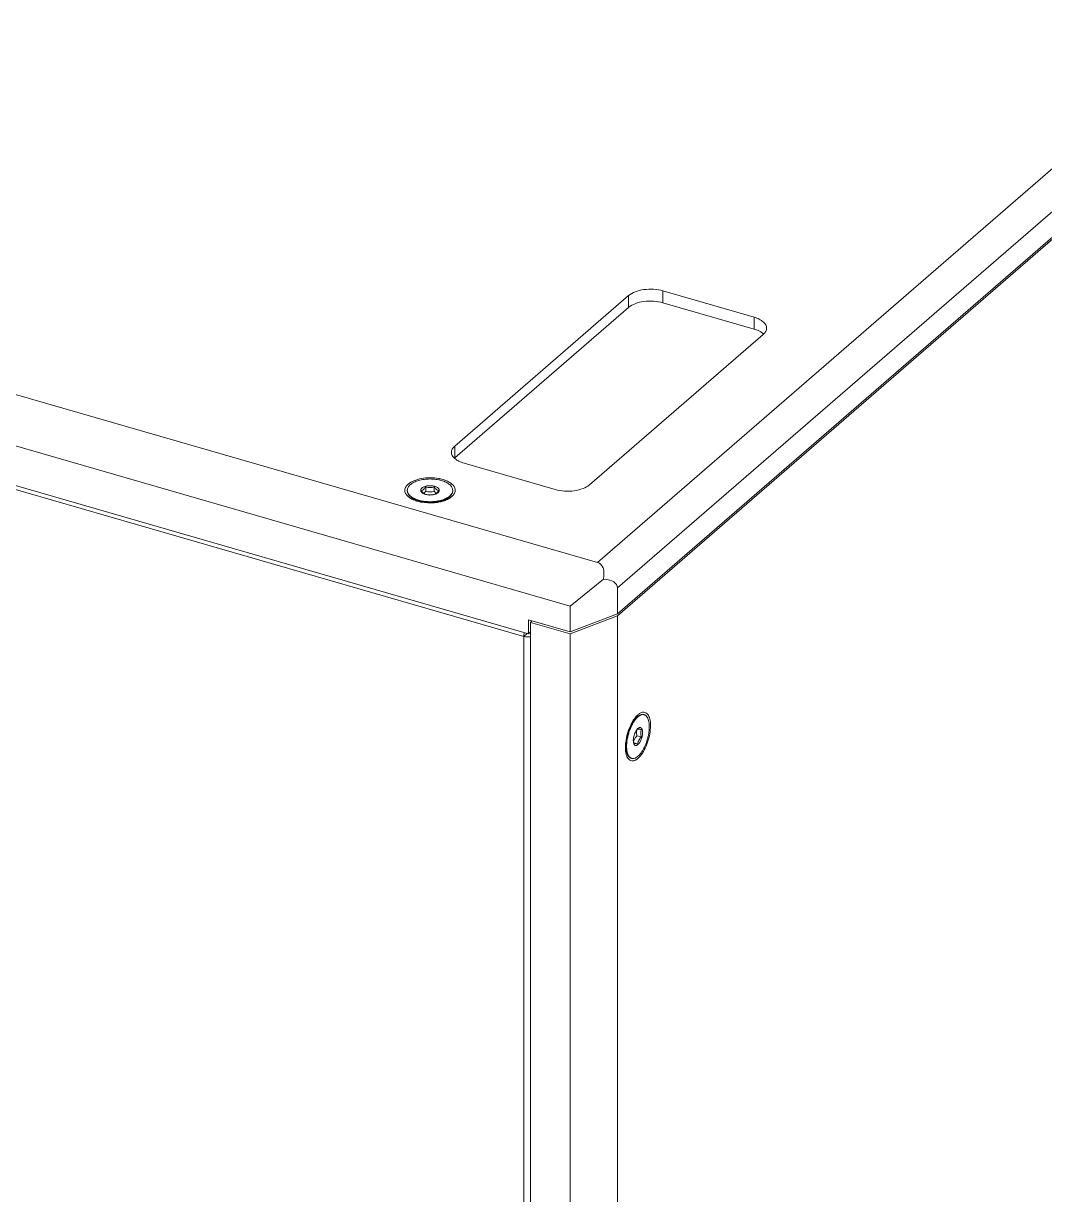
# Model space of a CAD drawing. Header units: millimetres. Extents: x 0 to 3564, y 0 to 2520.
# Drawn here: x 1654.2 to 1877.4, y 1890.2 to 2146.3 of the extents above; entities that cross this region are included whole.
import ezdxf

# ---------------------------------------------------------------- set-up
doc = ezdxf.new("R2010")
doc.units = ezdxf.units.MM
doc.layers.get('0').update_dxf_attribs({"lineweight": 13})

msp = doc.modelspace()

# ---------------------------------------------------------------- linework, layer by layer
for p, q in [((1779.7, 2028.41), (2094.7, 2301.2)), ((1784.03, 2022.83), (2099.03, 2295.62)), ((2099.03, 2289.99), (1784.03, 2017.2)), ((2099.03, 2289.56), (1784.03, 2016.76)), ((1779.7, 2028.41), (1385.66, 2142.16)), ((1379.66, 2132.63), (1773.7, 2018.88)), ((1388.75, 2121.34), (1764.61, 2012.84)), ((1763.58, 2012.25), (1393.78, 2119)), ((1794, 2085.19), (1794, 2087.79)), ((1794, 2087.79), (1813.92, 2082.04)), ((1748.49, 2053.87), (1786.49, 2086.78)), ((1786.49, 2084.18), (1786.49, 2086.78)), ((1794, 2085.19), (1813.92, 2079.44)), ((1786.49, 2084.18), (1748.49, 2051.27)), ((1813.92, 2079.44), (1813.92, 2082.04)), ((1815.93, 2078.28), (1777.93, 2045.37)), ((1748.49, 2051.27), (1748.49, 2053.87)), ((1770.42, 2044.37), (1750.5, 2050.12)), ((1742.13, 2044.91), (1742.13, 2043.97)), ((1744, 2044.91), (1744, 2043.97)), ((1739.95, 2041.95), (1739.01, 2042.62)), ((1746.18, 2041.95), (1747.12, 2042.62)), ((1747.83, 2042.8), (1747.55, 2042.59)), ((1773.7, 2018.88), (1781.01, 2024.73)), ((1784.03, 2022.83), (1784.03, 2017.2)), ((1773.7, 2018.88), (1773.7, 2013.25)), ((1764.61, 2012.84), (1764.61, 2015.88)), ((1773.7, 2013.25), (1764.61, 2015.88)), ((1765.42, 2015.64), (1765.04, 2015.31)), ((1765.04, 1825.65), (1765.04, 2015.31)), ((1765.04, 2015.31), (1773.7, 2012.81)), ((1773.7, 2013.25), (1784.03, 2017.2)), ((1773.7, 2012.81), (1784.03, 2016.76)), ((1784.03, 2016.76), (1784.03, 1827.1)), ((1764.35, 2012.92), (1763.58, 2012.25)), ((1764.61, 2012.84), (1765.04, 2013.22)), ((1773.7, 1823.15), (1773.7, 2012.81)), ((1763.58, 1600.01), (1763.58, 2012.25)), ((1787.83, 1994.29), (1788.62, 1994.85)), ((1788.4, 1994.68), (1788.62, 1994.85)), ((1789.91, 1995.12), (1789.78, 1995.15)), ((1789.27, 1990.26), (1788.32, 1990.53)), ((1788.53, 1992.1), (1788.44, 1992.01)), ((1785.85, 1987.34), (1786.2, 1986.49)), ((1788.45, 1988.74), (1787.61, 1988.99)), ((1787.16, 1985.57), (1787.03, 1985.61))]:
    msp.add_line(p, q)
for centre, radius, start, end in [((1739.35, 2044.18), 1.25, 180.0105, 185.9078), ((1746.78, 2044.18), 1.25, 354.0492, 359.996), ((1741.04, 2046.09), 4.28, 234.826, 239.5326), ((1742.13, 2048.28), 6.73, 247.2844, 250.808), ((1742.89, 2046.2), 3.02, 253.9012, 255.3331), ((1743.07, 2047.22), 4.06, 267.9886, 270.9745), ((1743.07, 2047.18), 4.02, 270.9701, 273.5151), ((1743.07, 2047.13), 3.97, 273.5146, 274.9839), ((1743.21, 2046.33), 3.15, 283.8414, 284.6791), ((1744.01, 2048.25), 6.7, 289.2014, 292.7385), ((1745.08, 2046.1), 4.29, 300.4703, 305.1499), ((1789.65, 1994.21), 0.941, 73.9237, 82.0258), ((1796.17, 1988.45), 10.23, 151.8384, 154.3989), ((1792.64, 1990.72), 6.02, 139.5658, 143.0445), ((1790.79, 1989.96), 3.14, 147.8011, 149.3992), ((1790.78, 1989.68), 3.27, 143.6375, 145.2029), ((1790.57, 1991.38), 2.37, 171.7871, 180.0186), ((1790.72, 1989.47), 3.2, 177.996, 179.9756), ((1790.21, 1989.71), 2.7, 182.7691, 185.1945), ((1790.31, 1989.72), 2.79, 185.1885, 185.7299), ((1787.42, 1986.48), 0.938, 245.8876, 253.8828)]:
    msp.add_arc(centre, radius, start, end)
for major_axis, ratio, start_param, end_param in [((6.51, 9.29), 0.379144, 5.627046, 6.412444), ((10.2, 4.58), 0.357758, -0.159411, 0.625987)]:
    msp.add_ellipse((1773.7, 2018.88), major_axis=major_axis, ratio=ratio, start_param=start_param, end_param=end_param)
for points, knots in [([(1786.49, 2086.78), (1786.9, 2087.14), (1787.99, 2087.7), (1789.87, 2088.14), (1791.94, 2088.2), (1793.34, 2087.98), (1794, 2087.79)], [0, 0, 0, 0, 0.208421, 0.462084, 0.736249, 1, 1, 1, 1]), ([(1794, 2085.19), (1793.34, 2085.38), (1791.94, 2085.6), (1789.87, 2085.54), (1787.99, 2085.11), (1786.9, 2084.54), (1786.49, 2084.18)], [0, 0, 0, 0, 0.263783, 0.53791, 0.791554, 1, 1, 1, 1]), ([(1813.92, 2082.04), (1814.31, 2081.92), (1815.02, 2081.66), (1815.91, 2081.11), (1816.51, 2080.44), (1816.67, 2079.9), (1816.67, 2079.66)], [0, 0, 0, 0, 0.316043, 0.586252, 0.809351, 1, 1, 1, 1]), ([(1815.25, 2078.9), (1815.16, 2078.95), (1814.73, 2079.17), (1814.27, 2079.34), (1813.92, 2079.44)], [0, 0, 0, 0, 0.23487, 1, 1, 1, 1]), ([(1816.67, 2079.66), (1816.67, 2079.41), (1816.51, 2078.87), (1816.15, 2078.47), (1815.93, 2078.28)], [0, 0, 0, 0, 0.460759, 1, 1, 1, 1]), ([(1816.02, 2078.35), (1815.97, 2078.4), (1815.73, 2078.61), (1815.47, 2078.78), (1815.25, 2078.9)], [0, 0, 0, 0, 0.233967, 1, 1, 1, 1]), ([(1747.75, 2052.5), (1747.75, 2052.74), (1747.9, 2053.28), (1748.27, 2053.68), (1748.49, 2053.87)], [0, 0, 0, 0, 0.460759, 1, 1, 1, 1]), ([(1750.5, 2050.12), (1750.11, 2050.23), (1749.4, 2050.49), (1748.5, 2051.05), (1747.9, 2051.71), (1747.75, 2052.25), (1747.75, 2052.5)], [0, 0, 0, 0, 0.316043, 0.586252, 0.809351, 1, 1, 1, 1]), ([(1745.55, 2046.33), (1745.36, 2046.38), (1744.96, 2046.48), (1744.35, 2046.58), (1743.71, 2046.65), (1743.07, 2046.67), (1742.42, 2046.65), (1741.79, 2046.58), (1741.17, 2046.48), (1740.59, 2046.34), (1740.05, 2046.16), (1739.56, 2045.95), (1739.13, 2045.71), (1738.77, 2045.44), (1738.48, 2045.15), (1738.26, 2044.84), (1738.13, 2044.51), (1738.1, 2044.29), (1738.1, 2044.18)], [0, 0, 0, 0, 0.070402, 0.143616, 0.218736, 0.294834, 0.370931, 0.446055, 0.519262, 0.589668, 0.656485, 0.719057, 0.776906, 0.829795, 0.877802, 0.92142, 0.961647, 1, 1, 1, 1]), ([(1738.3, 2045.55), (1738.66, 2045.86), (1739.6, 2046.38), (1741.23, 2046.83), (1743.07, 2046.98), (1744.33, 2046.87), (1744.95, 2046.76)], [0, 0, 0, 0, 0.206306, 0.454834, 0.727416, 1, 1, 1, 1]), ([(1744.95, 2046.76), (1745.01, 2046.75), (1745.25, 2046.71), (1745.48, 2046.65), (1745.66, 2046.6)], [0, 0, 0, 0, 0.25414, 1, 1, 1, 1]), ([(1748.03, 2044.18), (1748.03, 2044.29), (1748, 2044.51), (1747.87, 2044.84), (1747.65, 2045.15), (1747.36, 2045.44), (1747, 2045.71), (1746.57, 2045.95), (1746.08, 2046.16), (1745.73, 2046.28), (1745.55, 2046.33)], [0, 0, 0, 0, 0.093469, 0.191504, 0.297803, 0.414799, 0.543694, 0.684666, 0.837174, 1, 1, 1, 1]), ([(1745.66, 2046.6), (1746, 2046.51), (1746.65, 2046.29), (1747.69, 2045.75), (1748.32, 2045.12), (1748.48, 2044.66)], [0, 0, 0, 0, 0.306727, 0.577589, 1, 1, 1, 1]), ([(1737.65, 2043.7), (1737.6, 2043.85), (1737.54, 2044.18), (1737.6, 2044.5), (1737.65, 2044.66)], [0, 0, 0, 0, 0.499811, 1, 1, 1, 1]), ([(1737.65, 2044.66), (1737.68, 2044.74), (1737.83, 2045.08), (1738.09, 2045.37), (1738.3, 2045.55)], [0, 0, 0, 0, 0.229745, 1, 1, 1, 1]), ([(1738.3, 2042.8), (1738.23, 2042.87), (1737.96, 2043.13), (1737.74, 2043.45), (1737.65, 2043.7)], [0, 0, 0, 0, 0.27505, 1, 1, 1, 1]), ([(1738.27, 2043.41), (1738.22, 2043.51), (1738.13, 2043.72), (1738.1, 2043.94), (1738.1, 2044.05)], [0, 0, 0, 0, 0.511935, 1, 1, 1, 1]), ([(1738.11, 2044.05), (1738.12, 2043.96), (1738.15, 2043.78), (1738.23, 2043.62), (1738.27, 2043.53)], [0, 0, 0, 0, 0.48875, 1, 1, 1, 1]), ([(1738.27, 2043.53), (1738.38, 2043.33), (1738.62, 2043.05), (1739.02, 2042.73), (1739.25, 2042.59), (1739.38, 2042.52)], [0, 0, 0, 0, 0.45623, 0.716827, 1, 1, 1, 1]), ([(1739.01, 2042.62), (1738.93, 2042.67), (1738.78, 2042.79), (1738.51, 2043.04), (1738.35, 2043.26), (1738.27, 2043.41)], [0, 0, 0, 0, 0.27524, 0.533045, 1, 1, 1, 1]), ([(1741.31, 2044.69), (1741.28, 2044.66), (1741.22, 2044.6), (1741.14, 2044.51), (1741.09, 2044.41), (1741.05, 2044.31), (1741.03, 2044.21), (1741.04, 2044.11), (1741.06, 2044.01), (1741.1, 2043.91), (1741.17, 2043.82), (1741.28, 2043.69), (1741.46, 2043.55), (1741.74, 2043.4), (1741.94, 2043.33), (1742.05, 2043.3)], [0, 0, 0, 0, 0.062761, 0.121167, 0.1757, 0.227248, 0.276977, 0.32624, 0.376438, 0.428866, 0.484593, 0.544387, 0.677689, 0.830135, 1, 1, 1, 1]), ([(1741.19, 2044.1), (1741.27, 2044.13), (1741.44, 2044.21), (1741.59, 2044.32), (1741.66, 2044.38)], [0, 0, 0, 0, 0.467037, 1, 1, 1, 1]), ([(1741.19, 2044.1), (1741.26, 2044), (1741.41, 2043.81), (1741.64, 2043.57), (1741.88, 2043.4), (1742.05, 2043.32), (1742.13, 2043.29)], [0, 0, 0, 0, 0.296609, 0.564064, 0.796406, 1, 1, 1, 1]), ([(1744.08, 2045.06), (1743.96, 2045.09), (1743.71, 2045.15), (1743.33, 2045.19), (1742.93, 2045.2), (1742.54, 2045.17), (1742.17, 2045.1), (1741.84, 2044.99), (1741.55, 2044.86), (1741.38, 2044.75), (1741.31, 2044.69)], [0, 0, 0, 0, 0.128611, 0.263628, 0.401279, 0.537607, 0.668749, 0.791211, 0.902193, 1, 1, 1, 1]), ([(1741.66, 2044.38), (1741.74, 2044.45), (1741.91, 2044.63), (1742.05, 2044.81), (1742.13, 2044.91)], [0, 0, 0, 0, 0.47416, 1, 1, 1, 1]), ([(1741.74, 2043.51), (1741.81, 2043.57), (1741.94, 2043.72), (1742.07, 2043.88), (1742.13, 2043.97)], [0, 0, 0, 0, 0.480006, 1, 1, 1, 1]), ([(1744, 2044.91), (1743.85, 2044.87), (1743.54, 2044.81), (1743.07, 2044.78), (1742.59, 2044.81), (1742.28, 2044.87), (1742.13, 2044.91)], [0, 0, 0, 0, 0.249369, 0.5, 0.750631, 1, 1, 1, 1]), ([(1742.13, 2043.97), (1742.28, 2043.93), (1742.59, 2043.86), (1743.07, 2043.83), (1743.54, 2043.86), (1743.85, 2043.93), (1744, 2043.97)], [0, 0, 0, 0, 0.249369, 0.5, 0.750631, 1, 1, 1, 1]), ([(1744.94, 2044.1), (1744.86, 2044.13), (1744.69, 2044.21), (1744.46, 2044.38), (1744.22, 2044.63), (1744.08, 2044.81), (1744, 2044.91)], [0, 0, 0, 0, 0.203593, 0.435936, 0.703391, 1, 1, 1, 1]), ([(1744, 2043.97), (1744.07, 2043.88), (1744.19, 2043.72), (1744.32, 2043.57), (1744.39, 2043.51)], [0, 0, 0, 0, 0.520021, 1, 1, 1, 1]), ([(1744.47, 2043.57), (1744.4, 2043.51), (1744.25, 2043.4), (1744.08, 2043.32), (1744, 2043.29)], [0, 0, 0, 0, 0.532969, 1, 1, 1, 1]), ([(1744.01, 2043.28), (1744.09, 2043.3), (1744.25, 2043.35), (1744.47, 2043.44), (1744.66, 2043.54), (1744.77, 2043.63), (1744.82, 2043.67)], [0, 0, 0, 0, 0.279516, 0.540776, 0.781432, 1, 1, 1, 1]), ([(1744.82, 2043.67), (1744.86, 2043.7), (1744.91, 2043.76), (1744.99, 2043.85), (1745.04, 2043.94), (1745.08, 2044.04), (1745.1, 2044.14), (1745.09, 2044.25), (1745.07, 2044.35), (1745.03, 2044.44), (1744.97, 2044.54), (1744.86, 2044.67), (1744.67, 2044.81), (1744.4, 2044.95), (1744.19, 2045.03), (1744.08, 2045.06)], [0, 0, 0, 0, 0.062761, 0.121167, 0.1757, 0.227248, 0.276977, 0.32624, 0.376438, 0.428866, 0.484593, 0.544387, 0.677689, 0.830135, 1, 1, 1, 1]), ([(1744.94, 2044.1), (1744.87, 2044), (1744.72, 2043.81), (1744.56, 2043.64), (1744.47, 2043.57)], [0, 0, 0, 0, 0.52584, 1, 1, 1, 1]), ([(1747.92, 2043.53), (1747.89, 2043.45), (1747.8, 2043.28), (1747.61, 2043.04), (1747.39, 2042.82), (1747.21, 2042.68), (1747.12, 2042.62)], [0, 0, 0, 0, 0.223626, 0.463201, 0.721485, 1, 1, 1, 1]), ([(1747.7, 2043.29), (1747.79, 2043.4), (1747.9, 2043.59), (1747.99, 2043.85), (1748.02, 2043.98), (1748.02, 2044.05)], [0, 0, 0, 0, 0.520142, 0.763527, 1, 1, 1, 1]), ([(1748.48, 2043.7), (1748.45, 2043.62), (1748.3, 2043.28), (1748.05, 2042.99), (1747.83, 2042.8)], [0, 0, 0, 0, 0.229745, 1, 1, 1, 1]), ([(1748.03, 2044.05), (1748.03, 2043.96), (1748.01, 2043.78), (1747.96, 2043.61), (1747.92, 2043.53)], [0, 0, 0, 0, 0.492161, 1, 1, 1, 1]), ([(1748.48, 2044.66), (1748.54, 2044.5), (1748.6, 2044.18), (1748.54, 2043.85), (1748.48, 2043.7)], [0, 0, 0, 0, 0.499811, 1, 1, 1, 1]), ([(1777.93, 2045.37), (1777.52, 2045.02), (1776.43, 2044.45), (1774.55, 2044.02), (1772.47, 2043.95), (1771.08, 2044.17), (1770.42, 2044.37)], [0, 0, 0, 0, 0.208421, 0.462084, 0.736249, 1, 1, 1, 1]), ([(1739.53, 2042.07), (1739.47, 2042.1), (1739.25, 2042.19), (1739.03, 2042.31), (1738.87, 2042.4)], [0, 0, 0, 0, 0.259491, 1, 1, 1, 1]), ([(1740.58, 2041.9), (1740.43, 2041.94), (1740.14, 2042.04), (1739.73, 2042.21), (1739.35, 2042.39), (1739.12, 2042.54), (1739.01, 2042.62)], [0, 0, 0, 0, 0.272061, 0.530387, 0.773325, 1, 1, 1, 1]), ([(1739.38, 2042.52), (1739.56, 2042.42), (1739.95, 2042.23), (1740.37, 2042.09), (1740.58, 2042.03)], [0, 0, 0, 0, 0.479531, 1, 1, 1, 1]), ([(1741.18, 2041.59), (1741.07, 2041.61), (1740.65, 2041.7), (1740.22, 2041.82), (1739.92, 2041.92)], [0, 0, 0, 0, 0.258636, 1, 1, 1, 1]), ([(1747.12, 2042.62), (1746.93, 2042.48), (1746.51, 2042.24), (1745.79, 2041.96), (1744.99, 2041.74), (1744.12, 2041.61), (1743.22, 2041.55), (1742.31, 2041.58), (1741.43, 2041.69), (1740.86, 2041.82), (1740.58, 2041.9)], [0, 0, 0, 0, 0.10215, 0.216038, 0.339759, 0.470638, 0.605509, 0.740965, 0.873547, 1, 1, 1, 1]), ([(1740.58, 2042.03), (1740.93, 2041.93), (1741.67, 2041.77), (1742.81, 2041.68), (1743.96, 2041.71), (1744.72, 2041.83), (1745.09, 2041.91)], [0, 0, 0, 0, 0.241353, 0.495388, 0.751794, 1, 1, 1, 1]), ([(1744.95, 2041.59), (1744.64, 2041.54), (1743.39, 2041.37), (1742.12, 2041.42), (1741.18, 2041.59)], [0, 0, 0, 0, 0.24761, 1, 1, 1, 1]), ([(1742.12, 2043.28), (1742.25, 2043.25), (1742.52, 2043.19), (1742.79, 2043.17), (1742.92, 2043.17)], [0, 0, 0, 0, 0.489329, 1, 1, 1, 1]), ([(1742.13, 2043.29), (1742.28, 2043.25), (1742.59, 2043.19), (1743.07, 2043.15), (1743.54, 2043.19), (1743.85, 2043.25), (1744, 2043.29)], [0, 0, 0, 0, 0.249369, 0.5, 0.750631, 1, 1, 1, 1]), ([(1743.41, 2043.18), (1743.46, 2043.18), (1743.65, 2043.2), (1743.83, 2043.23), (1743.96, 2043.27)], [0, 0, 0, 0, 0.256008, 1, 1, 1, 1]), ([(1746.22, 2041.92), (1746.12, 2041.89), (1745.7, 2041.75), (1745.27, 2041.65), (1744.95, 2041.59)], [0, 0, 0, 0, 0.240931, 1, 1, 1, 1]), ([(1745.09, 2041.91), (1745.26, 2041.95), (1745.6, 2042.04), (1746.08, 2042.2), (1746.52, 2042.39), (1746.8, 2042.54), (1746.92, 2042.62)], [0, 0, 0, 0, 0.271073, 0.529371, 0.772859, 1, 1, 1, 1]), ([(1747.26, 2042.4), (1747.21, 2042.37), (1747, 2042.25), (1746.77, 2042.14), (1746.6, 2042.07)], [0, 0, 0, 0, 0.240482, 1, 1, 1, 1]), ([(1746.92, 2042.62), (1747.08, 2042.71), (1747.36, 2042.91), (1747.6, 2043.16), (1747.7, 2043.29)], [0, 0, 0, 0, 0.529004, 1, 1, 1, 1]), ([(1763.68, 2013.11), (1763.67, 2013.03), (1763.61, 2012.75), (1763.58, 2012.46), (1763.58, 2012.25)], [0, 0, 0, 0, 0.261981, 1, 1, 1, 1]), ([(1763.58, 2012.25), (1763.69, 2012.21), (1764.19, 2012.1), (1764.71, 2012.1), (1765.1, 2012.15)], [0, 0, 0, 0, 0.239382, 1, 1, 1, 1]), ([(1788.47, 1995.05), (1788.43, 1995.02), (1788.29, 1994.88), (1788.15, 1994.74), (1788.05, 1994.62)], [0, 0, 0, 0, 0.239054, 1, 1, 1, 1]), ([(1788.77, 1995.3), (1788.75, 1995.28), (1788.64, 1995.2), (1788.54, 1995.12), (1788.47, 1995.05)], [0, 0, 0, 0, 0.241014, 1, 1, 1, 1]), ([(1789.78, 1995.14), (1789.73, 1995.15), (1789.63, 1995.16), (1789.43, 1995.14), (1789.16, 1995.06), (1788.84, 1994.89), (1788.63, 1994.73), (1788.53, 1994.65)], [0, 0, 0, 0, 0.104308, 0.212167, 0.444008, 0.705097, 1, 1, 1, 1]), ([(1788.53, 1986.05), (1788.67, 1986.17), (1788.95, 1986.45), (1789.33, 1986.95), (1789.69, 1987.53), (1790.03, 1988.18), (1790.32, 1988.89), (1790.57, 1989.63), (1790.77, 1990.39), (1790.92, 1991.15), (1791, 1991.88), (1791.02, 1992.58), (1790.99, 1993.23), (1790.89, 1993.8), (1790.73, 1994.29), (1790.54, 1994.63), (1790.37, 1994.84), (1790.23, 1994.96), (1790.07, 1995.06), (1789.96, 1995.1), (1789.91, 1995.12)], [0, 0, 0, 0, 0.055389, 0.117513, 0.185555, 0.258364, 0.334558, 0.412611, 0.49092, 0.567871, 0.641906, 0.711591, 0.77569, 0.833268, 0.883821, 0.927483, 0.94707, 0.965448, 0.982953, 1, 1, 1, 1]), ([(1788.62, 1994.85), (1788.72, 1994.92), (1788.91, 1995.04), (1789.21, 1995.16), (1789.46, 1995.2), (1789.65, 1995.18), (1789.74, 1995.17), (1789.78, 1995.15)], [0, 0, 0, 0, 0.289769, 0.547626, 0.780536, 0.891178, 1, 1, 1, 1]), ([(1790.64, 1995.23), (1790.53, 1995.36), (1790.28, 1995.58), (1789.79, 1995.71), (1789.26, 1995.6), (1788.93, 1995.41), (1788.77, 1995.3)], [0, 0, 0, 0, 0.240816, 0.465594, 0.709948, 1, 1, 1, 1]), ([(1791.28, 1992.73), (1791.28, 1993.23), (1791.21, 1994.1), (1790.88, 1994.94), (1790.64, 1995.23)], [0, 0, 0, 0, 0.570477, 1, 1, 1, 1]), ([(1786.95, 1992.87), (1786.67, 1992.28), (1786.2, 1991.04), (1785.93, 1989.75), (1785.85, 1989.1)], [0, 0, 0, 0, 0.499482, 1, 1, 1, 1]), ([(1786.2, 1986.49), (1786.15, 1986.61), (1786.06, 1986.89), (1785.97, 1987.34), (1785.92, 1987.84), (1785.91, 1988.38), (1785.95, 1988.95), (1786.04, 1989.76), (1786.26, 1990.78), (1786.58, 1991.78), (1786.91, 1992.54), (1787.17, 1993.07), (1787.46, 1993.55), (1787.76, 1993.99), (1788.07, 1994.37), (1788.29, 1994.59), (1788.4, 1994.68)], [0, 0, 0, 0, 0.046608, 0.098408, 0.155146, 0.216344, 0.281359, 0.349421, 0.491148, 0.634169, 0.703814, 0.770984, 0.834847, 0.894668, 0.949863, 1, 1, 1, 1]), ([(1787.41, 1993.2), (1787.27, 1992.97), (1787.02, 1992.47), (1786.7, 1991.68), (1786.43, 1990.86), (1786.23, 1990.02), (1786.1, 1989.18), (1786.04, 1988.39), (1786.06, 1987.65), (1786.12, 1987.19), (1786.17, 1986.97)], [0, 0, 0, 0, 0.125844, 0.257998, 0.393206, 0.528055, 0.659153, 0.783295, 0.897654, 1, 1, 1, 1]), ([(1787.83, 1994.34), (1787.77, 1994.26), (1787.52, 1993.92), (1787.31, 1993.56), (1787.16, 1993.28)], [0, 0, 0, 0, 0.237333, 1, 1, 1, 1]), ([(1788.14, 1994.26), (1788.01, 1994.1), (1787.75, 1993.76), (1787.52, 1993.4), (1787.41, 1993.2)], [0, 0, 0, 0, 0.477448, 1, 1, 1, 1]), ([(1788.53, 1994.65), (1788.5, 1994.62), (1788.36, 1994.49), (1788.24, 1994.36), (1788.14, 1994.26)], [0, 0, 0, 0, 0.238228, 1, 1, 1, 1]), ([(1789.55, 1991.22), (1789.55, 1991.33), (1789.54, 1991.54), (1789.48, 1991.82), (1789.4, 1992.02), (1789.32, 1992.14), (1789.25, 1992.21), (1789.18, 1992.26), (1789.1, 1992.3), (1789.01, 1992.31), (1788.92, 1992.31), (1788.82, 1992.28), (1788.69, 1992.22), (1788.59, 1992.16), (1788.53, 1992.1)], [0, 0, 0, 0, 0.176286, 0.330449, 0.460858, 0.517768, 0.569981, 0.618683, 0.665488, 0.712273, 0.760915, 0.81303, 0.86984, 1, 1, 1, 1]), ([(1789.01, 1986.07), (1789.36, 1986.48), (1789.99, 1987.46), (1790.69, 1989.11), (1791.15, 1990.9), (1791.28, 1992.13), (1791.28, 1992.73)], [0, 0, 0, 0, 0.225895, 0.484324, 0.751005, 1, 1, 1, 1]), ([(1788.1, 1991.56), (1788.01, 1991.41), (1787.86, 1991.1), (1787.68, 1990.6), (1787.56, 1990.09), (1787.53, 1989.75), (1787.52, 1989.58)], [0, 0, 0, 0, 0.242183, 0.499273, 0.75672, 1, 1, 1, 1]), ([(1788.32, 1990.53), (1788.23, 1990.44), (1788.06, 1990.24), (1787.84, 1989.92), (1787.67, 1989.58), (1787.59, 1989.35), (1787.56, 1989.23)], [0, 0, 0, 0, 0.259382, 0.513344, 0.760181, 1, 1, 1, 1]), ([(1788.44, 1992.01), (1788.38, 1991.96), (1788.28, 1991.84), (1788.19, 1991.7), (1788.14, 1991.63)], [0, 0, 0, 0, 0.475902, 1, 1, 1, 1]), ([(1788.45, 1991.99), (1788.43, 1991.96), (1788.32, 1991.84), (1788.22, 1991.72), (1788.15, 1991.62)], [0, 0, 0, 0, 0.251913, 1, 1, 1, 1]), ([(1788.2, 1991.38), (1788.2, 1991.24), (1788.22, 1990.95), (1788.28, 1990.67), (1788.32, 1990.53)], [0, 0, 0, 0, 0.490548, 1, 1, 1, 1]), ([(1789.27, 1991.88), (1789.17, 1991.9), (1788.99, 1991.93), (1788.76, 1991.97), (1788.59, 1991.99), (1788.49, 1991.99), (1788.45, 1991.99)], [0, 0, 0, 0, 0.362375, 0.657213, 0.867114, 1, 1, 1, 1]), ([(1788.45, 1988.74), (1788.48, 1988.88), (1788.54, 1989.08), (1788.64, 1989.35), (1788.77, 1989.61), (1788.97, 1989.92), (1789.16, 1990.15), (1789.27, 1990.26)], [0, 0, 0, 0, 0.238591, 0.360572, 0.484671, 0.738997, 1, 1, 1, 1]), ([(1788.53, 1988.59), (1788.6, 1988.65), (1788.74, 1988.8), (1788.93, 1989.06), (1789.1, 1989.38), (1789.26, 1989.73), (1789.38, 1990.1), (1789.47, 1990.48), (1789.53, 1990.86), (1789.55, 1991.1), (1789.55, 1991.22)], [0, 0, 0, 0, 0.09859, 0.211371, 0.335842, 0.468575, 0.605586, 0.742619, 0.875421, 1, 1, 1, 1]), ([(1789.27, 1991.88), (1789.23, 1991.76), (1789.16, 1991.5), (1789.14, 1991.24), (1789.14, 1991.11)], [0, 0, 0, 0, 0.489925, 1, 1, 1, 1]), ([(1789.14, 1991.11), (1789.14, 1990.97), (1789.17, 1990.68), (1789.23, 1990.4), (1789.27, 1990.26)], [0, 0, 0, 0, 0.49054, 1, 1, 1, 1]), ([(1785.85, 1989.1), (1785.84, 1989), (1785.8, 1988.62), (1785.78, 1988.24), (1785.78, 1987.96)], [0, 0, 0, 0, 0.258732, 1, 1, 1, 1]), ([(1785.78, 1987.96), (1785.78, 1987.91), (1785.78, 1987.69), (1785.8, 1987.46), (1785.81, 1987.3)], [0, 0, 0, 0, 0.257142, 1, 1, 1, 1]), ([(1785.81, 1987.3), (1785.82, 1987.23), (1785.85, 1986.95), (1785.9, 1986.68), (1785.95, 1986.48)], [0, 0, 0, 0, 0.263673, 1, 1, 1, 1]), ([(1787.52, 1989.47), (1787.52, 1989.35), (1787.53, 1989.14), (1787.57, 1988.93), (1787.6, 1988.83)], [0, 0, 0, 0, 0.535787, 1, 1, 1, 1]), ([(1787.64, 1988.85), (1787.63, 1988.9), (1787.58, 1989.1), (1787.55, 1989.29), (1787.53, 1989.44)], [0, 0, 0, 0, 0.254105, 1, 1, 1, 1]), ([(1787.6, 1988.83), (1787.62, 1988.78), (1787.66, 1988.67), (1787.75, 1988.54), (1787.85, 1988.44), (1787.98, 1988.39), (1788.11, 1988.37), (1788.25, 1988.41), (1788.4, 1988.48), (1788.49, 1988.55), (1788.53, 1988.59)], [0, 0, 0, 0, 0.147639, 0.276665, 0.390709, 0.496421, 0.602751, 0.718439, 0.849813, 1, 1, 1, 1]), ([(1787.64, 1988.85), (1787.68, 1988.86), (1787.77, 1988.85), (1787.95, 1988.83), (1788.18, 1988.8), (1788.36, 1988.76), (1788.45, 1988.74)], [0, 0, 0, 0, 0.132885, 0.342787, 0.637625, 1, 1, 1, 1]), ([(1785.95, 1986.48), (1785.96, 1986.44), (1786, 1986.29), (1786.05, 1986.14), (1786.1, 1986.03)], [0, 0, 0, 0, 0.261089, 1, 1, 1, 1]), ([(1786.1, 1986.03), (1786.12, 1985.97), (1786.21, 1985.77), (1786.32, 1985.58), (1786.43, 1985.46)], [0, 0, 0, 0, 0.269662, 1, 1, 1, 1]), ([(1786.17, 1986.97), (1786.21, 1986.81), (1786.29, 1986.51), (1786.46, 1986.16), (1786.62, 1985.94), (1786.74, 1985.81), (1786.88, 1985.7), (1786.98, 1985.64), (1787.03, 1985.62)], [0, 0, 0, 0, 0.30197, 0.565289, 0.683769, 0.794655, 0.899427, 1, 1, 1, 1]), ([(1787.03, 1985.61), (1786.98, 1985.62), (1786.9, 1985.66), (1786.73, 1985.75), (1786.54, 1985.91), (1786.35, 1986.17), (1786.25, 1986.37), (1786.2, 1986.49)], [0, 0, 0, 0, 0.108826, 0.219475, 0.452397, 0.710291, 1, 1, 1, 1]), ([(1786.43, 1985.46), (1786.52, 1985.34), (1786.74, 1985.15), (1787.32, 1984.94), (1787.79, 1985.09), (1788.05, 1985.24)], [0, 0, 0, 0, 0.250991, 0.48372, 1, 1, 1, 1]), ([(1787.16, 1985.57), (1787.21, 1985.56), (1787.31, 1985.54), (1787.53, 1985.53), (1787.77, 1985.58), (1787.99, 1985.68), (1788.24, 1985.81), (1788.42, 1985.95), (1788.53, 1986.05)], [0, 0, 0, 0, 0.104628, 0.211655, 0.440749, 0.566666, 0.701517, 1, 1, 1, 1]), ([(1788.05, 1985.24), (1788.11, 1985.27), (1788.35, 1985.42), (1788.57, 1985.61), (1788.73, 1985.76)], [0, 0, 0, 0, 0.229897, 1, 1, 1, 1]), ([(1788.73, 1985.76), (1788.75, 1985.79), (1788.85, 1985.89), (1788.94, 1985.99), (1789.01, 1986.07)], [0, 0, 0, 0, 0.242705, 1, 1, 1, 1])]:
    msp.add_open_spline(points, degree=3, knots=knots)
msp.add_open_spline([(1738.58, 2042.59), (1738.48, 2042.66), (1738.39, 2042.73), (1738.3, 2042.8)], degree=3)

doc.saveas('drawing.dxf')
